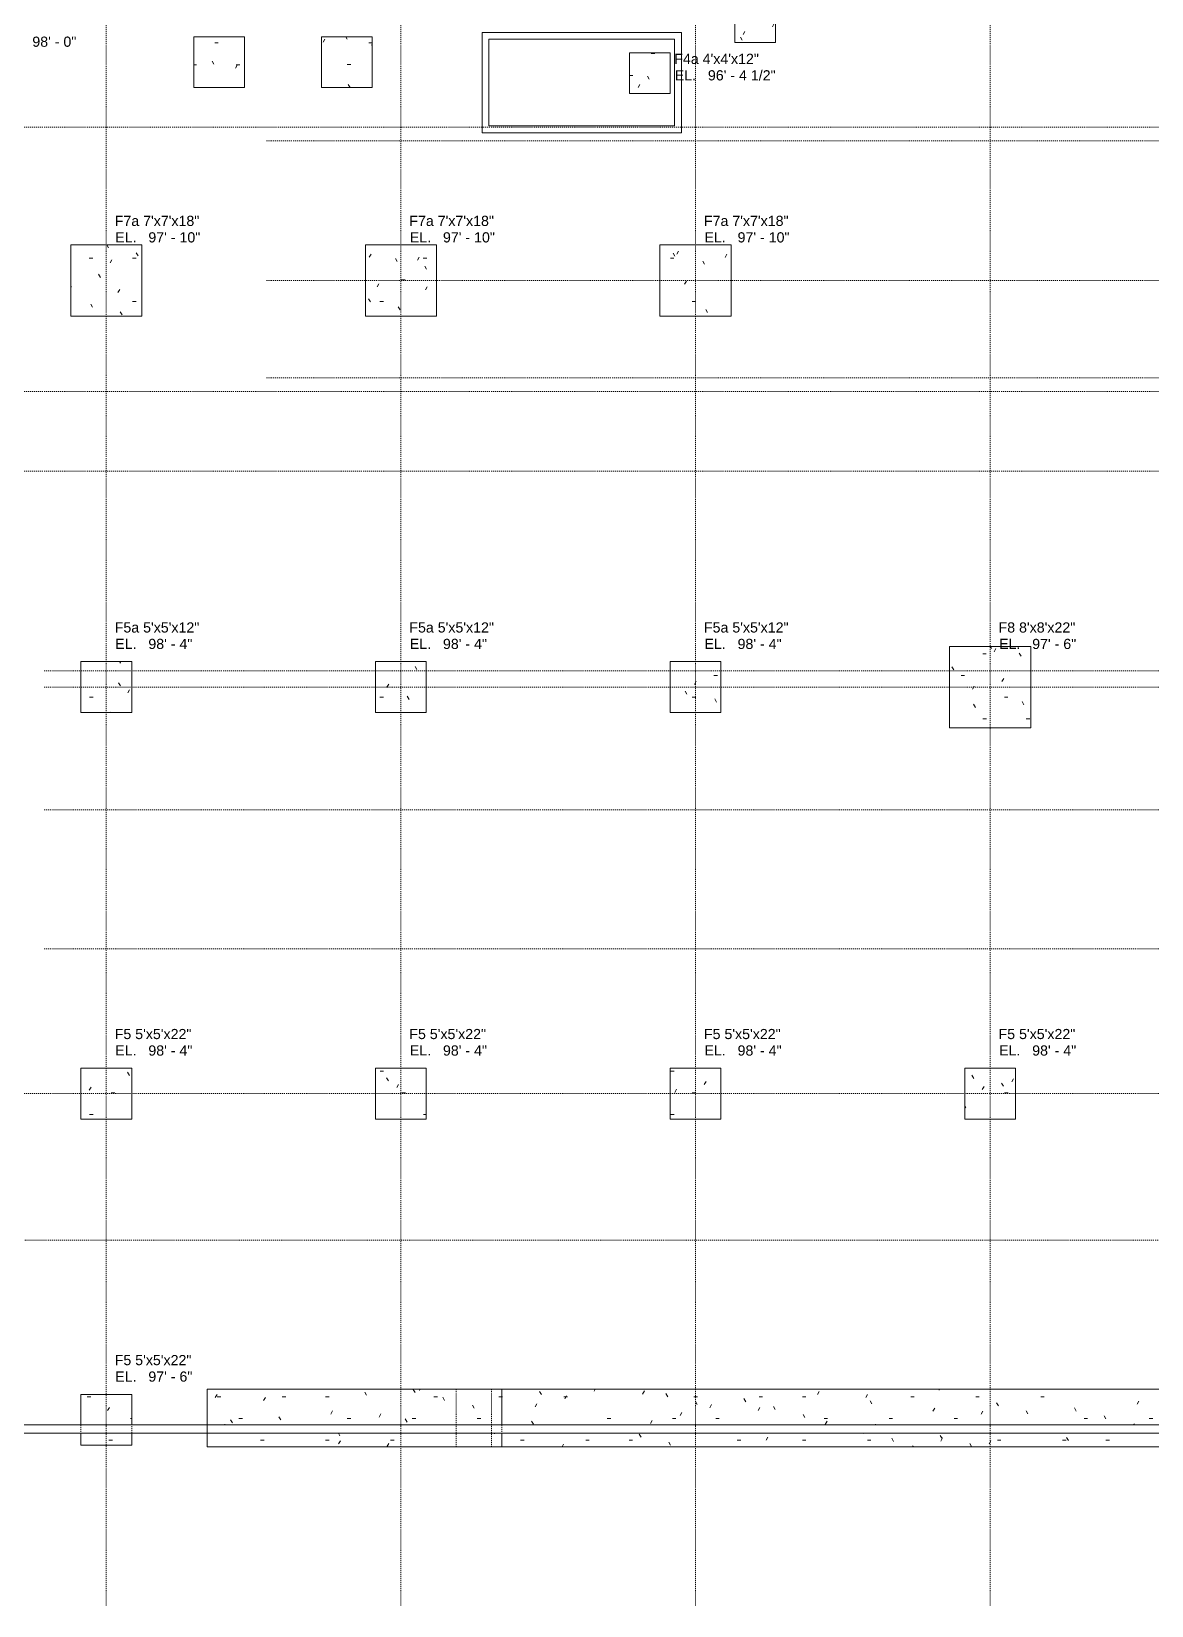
# Model space of a CAD drawing. Header units: feet. Extents: x -58 to 313, y -73 to 241.
# Drawn here: x 92.7 to 202.9, y -69.6 to 85.3 of the extents above; entities that cross this region are included whole.
import ezdxf

# ---------------------------------------------------------------- set-up
doc = ezdxf.new("R2010")
doc.units = ezdxf.units.FT
doc.header["$MEASUREMENT"] = 0
doc.linetypes.add('Dash', pattern=[0.020833, 0.010417, -0.010417])
doc.linetypes.add('Grid Line 1_2_', pattern=[0.072917, 0.041667, -0.010417, 0.010417, -0.010417])
for name, color, linetype, lineweight in [('A-WALL', 113, 'Continuous', 18), ('A-WALL-HDLN', 110, 'Dash', 18), ('S-FNDN', 250, 'Continuous', 18), ('S-FNDN-HDLN', 250, 'Dash', 9), ('S-FNDN-IDEN', 250, 'Continuous', 9), ('S-GRID', 1, 'Continuous', 9)]:
    doc.layers.add(name, color=color, linetype=linetype, lineweight=lineweight)
doc.styles.add('Arial', font='arial.ttf', dxfattribs={"height": 1})
doc.styles.add('Arial_1', font='arial.ttf', dxfattribs={"height": 0.015625})
pattern_1 = [(0, (0, 0), (8.533, 2.133), [0.352, -6.048, 0.352, -6.048, -34.133]), (0, (0, 0), (8.533, 2.133), [-12.8, 0.352, -12.448, 0.352, -6.048, -14.933]), (0, (0, 0), (8.533, 2.133), [-32, 0.352, -3.915, 0.352, -10.315]), (120, (3.2, 1.067), (-6.113732, 6.323295), [0.352, -6.048, 0.352, -6.048, -34.133]), (120, (3.2, 1.067), (-6.113732, 6.323295), [-12.8, 0.352, -12.448, 0.352, -6.048, -14.933]), (120, (3.2, 1.067), (-6.113732, 6.323295), [-32, 0.352, -3.915, 0.352, -10.315]), (240, (4.267, 5.333), (-2.419268, -8.456295), [0.352, -6.048, 0.352, -6.048, -34.133]), (240, (4.267, 5.333), (-2.419268, -8.456295), [-12.8, 0.352, -12.448, 0.352, -6.048, -14.933]), (240, (4.267, 5.333), (-2.419268, -8.456295), [-32, 0.352, -3.915, 0.352, -10.315])]

# ---------------------------------------------------------------- blocks, each defined once
blk = doc.blocks.new('Footing-Rectangular - F7a 7_x7_x18_-V2-Walls and Foundations Only')
at = {"layer": 'S-FNDN-HDLN', "linetype": 'Continuous'}
h = blk.add_hatch(dxfattribs=at)
h.set_pattern_fill('FP_6', color=256, style=0, pattern_type=2)
h.set_pattern_definition([(0, (-158.029, -60.768), (8.533, 2.133), [0.352, -6.048, 0.352, -6.048, -34.133]), (0, (-158.029, -60.768), (8.533, 2.133), [-12.8, 0.352, -12.448, 0.352, -6.048, -14.933]), (0, (-158.029, -60.768), (8.533, 2.133), [-32, 0.352, -3.915, 0.352, -10.315]), (120, (-154.829, -59.701), (-6.113732, 6.323295), [0.352, -6.048, 0.352, -6.048, -34.133]), (120, (-154.829, -59.701), (-6.113732, 6.323295), [-12.8, 0.352, -12.448, 0.352, -6.048, -14.933]), (120, (-154.829, -59.701), (-6.113732, 6.323295), [-32, 0.352, -3.915, 0.352, -10.315]), (240, (-153.762, -55.434), (-2.419268, -8.456295), [0.352, -6.048, 0.352, -6.048, -34.133]), (240, (-153.762, -55.434), (-2.419268, -8.456295), [-12.8, 0.352, -12.448, 0.352, -6.048, -14.933]), (240, (-153.762, -55.434), (-2.419268, -8.456295), [-32, 0.352, -3.915, 0.352, -10.315])])
h.paths.add_polyline_path([(-3.5, -3.5), (3.5, -3.5), (3.5, 3.5), (-3.5, 3.5)])
at = {"layer": 'S-FNDN'}
for p, q in [((3.5, 3.5), (-3.5, 3.5)), ((-3.5, 3.5), (-3.5, -3.5)), ((3.5, -3.5), (3.5, 3.5)), ((-3.5, -3.5), (3.5, -3.5))]:
    blk.add_line(p, q, dxfattribs=at)
blk = doc.blocks.new('Footing-Rectangular - F7a 7_x7_x18_-V3-Walls and Foundations Only')
at = {"layer": 'S-FNDN-HDLN', "linetype": 'Continuous'}
h = blk.add_hatch(dxfattribs=at)
h.set_pattern_fill('FP_7', color=256, style=0, pattern_type=2)
h.set_pattern_definition([(0, (-129.029, -60.768), (8.533, 2.133), [0.352, -6.048, 0.352, -6.048, -34.133]), (0, (-129.029, -60.768), (8.533, 2.133), [-12.8, 0.352, -12.448, 0.352, -6.048, -14.933]), (0, (-129.029, -60.768), (8.533, 2.133), [-32, 0.352, -3.915, 0.352, -10.315]), (120, (-125.829, -59.701), (-6.113732, 6.323295), [0.352, -6.048, 0.352, -6.048, -34.133]), (120, (-125.829, -59.701), (-6.113732, 6.323295), [-12.8, 0.352, -12.448, 0.352, -6.048, -14.933]), (120, (-125.829, -59.701), (-6.113732, 6.323295), [-32, 0.352, -3.915, 0.352, -10.315]), (240, (-124.762, -55.434), (-2.419268, -8.456295), [0.352, -6.048, 0.352, -6.048, -34.133]), (240, (-124.762, -55.434), (-2.419268, -8.456295), [-12.8, 0.352, -12.448, 0.352, -6.048, -14.933]), (240, (-124.762, -55.434), (-2.419268, -8.456295), [-32, 0.352, -3.915, 0.352, -10.315])])
h.paths.add_polyline_path([(-1.29, -3.5), (3.5, -3.5), (3.5, 3.5), (-3.5, 3.5), (-3.5, -3.5)])
at = {"layer": 'S-FNDN'}
for p, q in [((3.5, 3.5), (-3.5, 3.5)), ((-3.5, 3.5), (-3.5, -3.5)), ((3.5, -3.5), (3.5, 3.5)), ((-3.5, -3.5), (3.5, -3.5))]:
    blk.add_line(p, q, dxfattribs=at)
blk = doc.blocks.new('Footing-Rectangular - F7a 7_x7_x18_-V4-Walls and Foundations Only')
at = {"layer": 'S-FNDN-HDLN', "linetype": 'Continuous'}
h = blk.add_hatch(dxfattribs=at)
h.set_pattern_fill('FP_8', color=256, style=0, pattern_type=2)
h.set_pattern_definition([(0, (-100.029, -60.768), (8.533, 2.133), [0.352, -6.048, 0.352, -6.048, -34.133]), (0, (-100.029, -60.768), (8.533, 2.133), [-12.8, 0.352, -12.448, 0.352, -6.048, -14.933]), (0, (-100.029, -60.768), (8.533, 2.133), [-32, 0.352, -3.915, 0.352, -10.315]), (120, (-96.829, -59.701), (-6.113732, 6.323295), [0.352, -6.048, 0.352, -6.048, -34.133]), (120, (-96.829, -59.701), (-6.113732, 6.323295), [-12.8, 0.352, -12.448, 0.352, -6.048, -14.933]), (120, (-96.829, -59.701), (-6.113732, 6.323295), [-32, 0.352, -3.915, 0.352, -10.315]), (240, (-95.762, -55.434), (-2.419268, -8.456295), [0.352, -6.048, 0.352, -6.048, -34.133]), (240, (-95.762, -55.434), (-2.419268, -8.456295), [-12.8, 0.352, -12.448, 0.352, -6.048, -14.933]), (240, (-95.762, -55.434), (-2.419268, -8.456295), [-32, 0.352, -3.915, 0.352, -10.315])])
h.paths.add_polyline_path([(-3.5, -3.5), (3.5, -3.5), (3.5, 3.5), (-3.5, 3.5)])
at = {"layer": 'S-FNDN'}
for p, q in [((3.5, 3.5), (-3.5, 3.5)), ((-3.5, 3.5), (-3.5, -3.5)), ((3.5, -3.5), (3.5, 3.5)), ((-3.5, -3.5), (3.5, -3.5))]:
    blk.add_line(p, q, dxfattribs=at)
blk = doc.blocks.new('Footing-Rectangular - F5 5_x5_x22_-383717-Walls and Foundations Only')
at = {"layer": 'S-FNDN-HDLN', "linetype": 'Continuous'}
h = blk.add_hatch(dxfattribs=at)
h.set_pattern_fill('FP_12', color=256, style=0, pattern_type=2)
h.set_pattern_definition([(0, (-100.029, 19.232), (8.533, 2.133), [0.352, -6.048, 0.352, -6.048, -34.133]), (0, (-100.029, 19.232), (8.533, 2.133), [-12.8, 0.352, -12.448, 0.352, -6.048, -14.933]), (0, (-100.029, 19.232), (8.533, 2.133), [-32, 0.352, -3.915, 0.352, -10.315]), (120, (-96.829, 20.299), (-6.11373, 6.323295), [0.352, -6.048, 0.352, -6.048, -34.133]), (120, (-96.829, 20.299), (-6.11373, 6.323295), [-12.8, 0.352, -12.448, 0.352, -6.048, -14.933]), (120, (-96.829, 20.299), (-6.11373, 6.323295), [-32, 0.352, -3.915, 0.352, -10.315]), (240, (-95.762, 24.566), (-2.41927, -8.456295), [0.352, -6.048, 0.352, -6.048, -34.133]), (240, (-95.762, 24.566), (-2.41927, -8.456295), [-12.8, 0.352, -12.448, 0.352, -6.048, -14.933]), (240, (-95.762, 24.566), (-2.41927, -8.456295), [-32, 0.352, -3.915, 0.352, -10.315])])
h.paths.add_polyline_path([(-2.5, -2.5), (2.5, -2.5), (2.5, 2.5), (-2.5, 2.5)])
at = {"layer": 'S-FNDN'}
for p, q in [((2.5, 2.5), (-2.5, 2.5)), ((-2.5, 2.5), (-2.5, -2.5)), ((2.5, -2.5), (2.5, 2.5)), ((-2.5, -2.5), (2.5, -2.5))]:
    blk.add_line(p, q, dxfattribs=at)
blk = doc.blocks.new('Footing-Rectangular - F5 5_x5_x22_-V6-Walls and Foundations Only')
at = {"layer": 'S-FNDN-HDLN', "linetype": 'Continuous'}
h = blk.add_hatch(dxfattribs=at)
h.set_pattern_fill('FP_13', color=256, style=0, pattern_type=2)
h.set_pattern_definition([(0, (-129.029, 19.232), (8.533, 2.133), [0.352, -6.048, 0.352, -6.048, -34.133]), (0, (-129.029, 19.232), (8.533, 2.133), [-12.8, 0.352, -12.448, 0.352, -6.048, -14.933]), (0, (-129.029, 19.232), (8.533, 2.133), [-32, 0.352, -3.915, 0.352, -10.315]), (120, (-125.829, 20.299), (-6.113732, 6.323295), [0.352, -6.048, 0.352, -6.048, -34.133]), (120, (-125.829, 20.299), (-6.113732, 6.323295), [-12.8, 0.352, -12.448, 0.352, -6.048, -14.933]), (120, (-125.829, 20.299), (-6.113732, 6.323295), [-32, 0.352, -3.915, 0.352, -10.315]), (240, (-124.762, 24.566), (-2.419268, -8.456295), [0.352, -6.048, 0.352, -6.048, -34.133]), (240, (-124.762, 24.566), (-2.419268, -8.456295), [-12.8, 0.352, -12.448, 0.352, -6.048, -14.933]), (240, (-124.762, 24.566), (-2.419268, -8.456295), [-32, 0.352, -3.915, 0.352, -10.315])])
h.paths.add_polyline_path([(-1.29, -2.5), (2.5, -2.5), (2.5, 2.5), (-2.5, 2.5), (-2.5, -2.5)])
at = {"layer": 'S-FNDN'}
for p, q in [((2.5, 2.5), (-2.5, 2.5)), ((-2.5, 2.5), (-2.5, -2.5)), ((2.5, -2.5), (2.5, 2.5)), ((-2.5, -2.5), (2.5, -2.5))]:
    blk.add_line(p, q, dxfattribs=at)
blk = doc.blocks.new('Footing-Rectangular - F5 5_x5_x22_-V7-Walls and Foundations Only')
at = {"layer": 'S-FNDN-HDLN', "linetype": 'Continuous'}
h = blk.add_hatch(dxfattribs=at)
h.set_pattern_fill('FP_14', color=256, style=0, pattern_type=2)
h.set_pattern_definition([(0, (-158.029, 19.232), (8.533, 2.133), [0.352, -6.048, 0.352, -6.048, -34.133]), (0, (-158.029, 19.232), (8.533, 2.133), [-12.8, 0.352, -12.448, 0.352, -6.048, -14.933]), (0, (-158.029, 19.232), (8.533, 2.133), [-32, 0.352, -3.915, 0.352, -10.315]), (120, (-154.829, 20.299), (-6.113732, 6.323295), [0.352, -6.048, 0.352, -6.048, -34.133]), (120, (-154.829, 20.299), (-6.113732, 6.323295), [-12.8, 0.352, -12.448, 0.352, -6.048, -14.933]), (120, (-154.829, 20.299), (-6.113732, 6.323295), [-32, 0.352, -3.915, 0.352, -10.315]), (240, (-153.762, 24.566), (-2.419268, -8.456295), [0.352, -6.048, 0.352, -6.048, -34.133]), (240, (-153.762, 24.566), (-2.419268, -8.456295), [-12.8, 0.352, -12.448, 0.352, -6.048, -14.933]), (240, (-153.762, 24.566), (-2.419268, -8.456295), [-32, 0.352, -3.915, 0.352, -10.315])])
h.paths.add_polyline_path([(-2.5, -2.5), (2.5, -2.5), (2.5, 2.5), (-2.5, 2.5)])
at = {"layer": 'S-FNDN'}
for p, q in [((2.5, 2.5), (-2.5, 2.5)), ((-2.5, 2.5), (-2.5, -2.5)), ((2.5, -2.5), (2.5, 2.5)), ((-2.5, -2.5), (2.5, -2.5))]:
    blk.add_line(p, q, dxfattribs=at)
blk = doc.blocks.new('Footing-Rectangular - F5 5_x5_x22_-V8-Walls and Foundations Only')
at = {"layer": 'S-FNDN-HDLN', "linetype": 'Continuous'}
h = blk.add_hatch(dxfattribs=at)
h.set_pattern_fill('FP_15', color=256, style=0, pattern_type=2)
h.set_pattern_definition([(0, (-187.029, 19.232), (8.533, 2.133), [0.352, -6.048, 0.352, -6.048, -34.133]), (0, (-187.029, 19.232), (8.533, 2.133), [-12.8, 0.352, -12.448, 0.352, -6.048, -14.933]), (0, (-187.029, 19.232), (8.533, 2.133), [-32, 0.352, -3.915, 0.352, -10.315]), (120, (-183.829, 20.299), (-6.113732, 6.323295), [0.352, -6.048, 0.352, -6.048, -34.133]), (120, (-183.829, 20.299), (-6.113732, 6.323295), [-12.8, 0.352, -12.448, 0.352, -6.048, -14.933]), (120, (-183.829, 20.299), (-6.113732, 6.323295), [-32, 0.352, -3.915, 0.352, -10.315]), (240, (-182.762, 24.566), (-2.419268, -8.456295), [0.352, -6.048, 0.352, -6.048, -34.133]), (240, (-182.762, 24.566), (-2.419268, -8.456295), [-12.8, 0.352, -12.448, 0.352, -6.048, -14.933]), (240, (-182.762, 24.566), (-2.419268, -8.456295), [-32, 0.352, -3.915, 0.352, -10.315])])
h.paths.add_polyline_path([(-2.5, -2.5), (2.5, -2.5), (2.5, 2.5), (-2.5, 2.5)])
at = {"layer": 'S-FNDN'}
for p, q in [((2.5, 2.5), (-2.5, 2.5)), ((-2.5, 2.5), (-2.5, -2.5)), ((2.5, -2.5), (2.5, 2.5)), ((-2.5, -2.5), (2.5, -2.5))]:
    blk.add_line(p, q, dxfattribs=at)
blk = doc.blocks.new('Footing-Rectangular - F8 8_x8_x22_-V11-Walls and Foundations Only')
at = {"layer": 'S-FNDN-HDLN', "linetype": 'Continuous'}
h = blk.add_hatch(dxfattribs=at)
h.set_pattern_fill('FP_18', color=256, style=0, pattern_type=2)
h.set_pattern_definition([(0, (-187.029, -20.768), (8.533, 2.133), [0.352, -6.048, 0.352, -6.048, -34.133]), (0, (-187.029, -20.768), (8.533, 2.133), [-12.8, 0.352, -12.448, 0.352, -6.048, -14.933]), (0, (-187.029, -20.768), (8.533, 2.133), [-32, 0.352, -3.915, 0.352, -10.315]), (120, (-183.829, -19.701), (-6.113732, 6.323295), [0.352, -6.048, 0.352, -6.048, -34.133]), (120, (-183.829, -19.701), (-6.113732, 6.323295), [-12.8, 0.352, -12.448, 0.352, -6.048, -14.933]), (120, (-183.829, -19.701), (-6.113732, 6.323295), [-32, 0.352, -3.915, 0.352, -10.315]), (240, (-182.762, -15.434), (-2.419268, -8.456295), [0.352, -6.048, 0.352, -6.048, -34.133]), (240, (-182.762, -15.434), (-2.419268, -8.456295), [-12.8, 0.352, -12.448, 0.352, -6.048, -14.933]), (240, (-182.762, -15.434), (-2.419268, -8.456295), [-32, 0.352, -3.915, 0.352, -10.315])])
h.paths.add_polyline_path([(-4, -4), (4, -4), (4, 4), (-4, 4)])
at = {"layer": 'S-FNDN'}
for p, q in [((4, 4), (-4, 4)), ((-4, 4), (-4, -4)), ((4, -4), (4, 4)), ((-4, -4), (4, -4))]:
    blk.add_line(p, q, dxfattribs=at)
blk = doc.blocks.new('Footing-Rectangular - F5a 5_x5_x12_-V12-Walls and Foundations Only')
at = {"layer": 'S-FNDN-HDLN', "linetype": 'Continuous'}
h = blk.add_hatch(dxfattribs=at)
h.set_pattern_fill('FP_19', color=256, style=0, pattern_type=2)
h.set_pattern_definition([(0, (-158.029, -20.768), (8.533, 2.133), [0.352, -6.048, 0.352, -6.048, -34.133]), (0, (-158.029, -20.768), (8.533, 2.133), [-12.8, 0.352, -12.448, 0.352, -6.048, -14.933]), (0, (-158.029, -20.768), (8.533, 2.133), [-32, 0.352, -3.915, 0.352, -10.315]), (120, (-154.829, -19.701), (-6.113732, 6.323295), [0.352, -6.048, 0.352, -6.048, -34.133]), (120, (-154.829, -19.701), (-6.113732, 6.323295), [-12.8, 0.352, -12.448, 0.352, -6.048, -14.933]), (120, (-154.829, -19.701), (-6.113732, 6.323295), [-32, 0.352, -3.915, 0.352, -10.315]), (240, (-153.762, -15.434), (-2.419268, -8.456295), [0.352, -6.048, 0.352, -6.048, -34.133]), (240, (-153.762, -15.434), (-2.419268, -8.456295), [-12.8, 0.352, -12.448, 0.352, -6.048, -14.933]), (240, (-153.762, -15.434), (-2.419268, -8.456295), [-32, 0.352, -3.915, 0.352, -10.315])])
h.paths.add_polyline_path([(-2.5, -2.5), (2.5, -2.5), (2.5, 2.5), (-2.5, 2.5)])
at = {"layer": 'S-FNDN'}
for p, q in [((2.5, 2.5), (-2.5, 2.5)), ((-2.5, 2.5), (-2.5, -2.5)), ((2.5, -2.5), (2.5, 2.5)), ((-2.5, -2.5), (2.5, -2.5))]:
    blk.add_line(p, q, dxfattribs=at)
blk = doc.blocks.new('Footing-Rectangular - F5a 5_x5_x12_-V13-Walls and Foundations Only')
at = {"layer": 'S-FNDN-HDLN', "linetype": 'Continuous'}
h = blk.add_hatch(dxfattribs=at)
h.set_pattern_fill('FP_20', color=256, style=0, pattern_type=2)
h.set_pattern_definition([(0, (-129.029, -20.768), (8.533, 2.133), [0.352, -6.048, 0.352, -6.048, -34.133]), (0, (-129.029, -20.768), (8.533, 2.133), [-12.8, 0.352, -12.448, 0.352, -6.048, -14.933]), (0, (-129.029, -20.768), (8.533, 2.133), [-32, 0.352, -3.915, 0.352, -10.315]), (120, (-125.829, -19.701), (-6.113732, 6.323295), [0.352, -6.048, 0.352, -6.048, -34.133]), (120, (-125.829, -19.701), (-6.113732, 6.323295), [-12.8, 0.352, -12.448, 0.352, -6.048, -14.933]), (120, (-125.829, -19.701), (-6.113732, 6.323295), [-32, 0.352, -3.915, 0.352, -10.315]), (240, (-124.762, -15.434), (-2.419268, -8.456295), [0.352, -6.048, 0.352, -6.048, -34.133]), (240, (-124.762, -15.434), (-2.419268, -8.456295), [-12.8, 0.352, -12.448, 0.352, -6.048, -14.933]), (240, (-124.762, -15.434), (-2.419268, -8.456295), [-32, 0.352, -3.915, 0.352, -10.315])])
h.paths.add_polyline_path([(-1.29, -2.5), (2.5, -2.5), (2.5, 2.5), (-2.5, 2.5), (-2.5, -2.5)])
at = {"layer": 'S-FNDN'}
for p, q in [((2.5, 2.5), (-2.5, 2.5)), ((-2.5, 2.5), (-2.5, -2.5)), ((2.5, -2.5), (2.5, 2.5)), ((-2.5, -2.5), (2.5, -2.5))]:
    blk.add_line(p, q, dxfattribs=at)
blk = doc.blocks.new('Footing-Rectangular - F5a 5_x5_x12_-V14-Walls and Foundations Only')
at = {"layer": 'S-FNDN-HDLN', "linetype": 'Continuous'}
h = blk.add_hatch(dxfattribs=at)
h.set_pattern_fill('FP_21', color=256, style=0, pattern_type=2)
h.set_pattern_definition([(0, (-100.029, -20.768), (8.533, 2.133), [0.352, -6.048, 0.352, -6.048, -34.133]), (0, (-100.029, -20.768), (8.533, 2.133), [-12.8, 0.352, -12.448, 0.352, -6.048, -14.933]), (0, (-100.029, -20.768), (8.533, 2.133), [-32, 0.352, -3.915, 0.352, -10.315]), (120, (-96.829, -19.701), (-6.11373, 6.323295), [0.352, -6.048, 0.352, -6.048, -34.133]), (120, (-96.829, -19.701), (-6.11373, 6.323295), [-12.8, 0.352, -12.448, 0.352, -6.048, -14.933]), (120, (-96.829, -19.701), (-6.11373, 6.323295), [-32, 0.352, -3.915, 0.352, -10.315]), (240, (-95.762, -15.434), (-2.41927, -8.456295), [0.352, -6.048, 0.352, -6.048, -34.133]), (240, (-95.762, -15.434), (-2.41927, -8.456295), [-12.8, 0.352, -12.448, 0.352, -6.048, -14.933]), (240, (-95.762, -15.434), (-2.41927, -8.456295), [-32, 0.352, -3.915, 0.352, -10.315])])
h.paths.add_polyline_path([(-2.5, -2.5), (2.5, -2.5), (2.5, 2.5), (-2.5, 2.5)])
at = {"layer": 'S-FNDN'}
for p, q in [((2.5, 2.5), (-2.5, 2.5)), ((-2.5, 2.5), (-2.5, -2.5)), ((2.5, -2.5), (2.5, 2.5)), ((-2.5, -2.5), (2.5, -2.5))]:
    blk.add_line(p, q, dxfattribs=at)
blk = doc.blocks.new('Footing-Rectangular - F4a 4_x4_x12_-V34-Walls and Foundations Only')
at = {"layer": 'S-FNDN-HDLN', "linetype": 'Continuous'}
h = blk.add_hatch(dxfattribs=at)
h.set_pattern_fill('FP_46', color=256, style=0, pattern_type=2)
h.set_pattern_definition([(0, (-163.892, -86.183), (8.533, 2.133), [0.352, -6.048, 0.352, -6.048, -34.133]), (0, (-163.892, -86.183), (8.533, 2.133), [-12.8, 0.352, -12.448, 0.352, -6.048, -14.933]), (0, (-163.892, -86.183), (8.533, 2.133), [-32, 0.352, -3.915, 0.352, -10.315]), (120, (-160.692, -85.117), (-6.113732, 6.323295), [0.352, -6.048, 0.352, -6.048, -34.133]), (120, (-160.692, -85.117), (-6.113732, 6.323295), [-12.8, 0.352, -12.448, 0.352, -6.048, -14.933]), (120, (-160.692, -85.117), (-6.113732, 6.323295), [-32, 0.352, -3.915, 0.352, -10.315]), (240, (-159.625, -80.85), (-2.419268, -8.456295), [0.352, -6.048, 0.352, -6.048, -34.133]), (240, (-159.625, -80.85), (-2.419268, -8.456295), [-12.8, 0.352, -12.448, 0.352, -6.048, -14.933]), (240, (-159.625, -80.85), (-2.419268, -8.456295), [-32, 0.352, -3.915, 0.352, -10.315])])
h.paths.add_polyline_path([(2, -2), (2, 1.08), (-2, 1.08), (-2, -2)])
h.paths.add_polyline_path([(-2, 1.74), (2, 1.74), (2, 2), (-2, 2)])
at = {"layer": 'S-FNDN'}
for p, q in [((2, 2), (-2, 2)), ((-2, 2), (-2, 1.74)), ((2, 1.74), (2, 2)), ((-2, 1.08), (-2, -2)), ((2, -2), (2, 1.08)), ((-2, -2), (2, -2))]:
    blk.add_line(p, q, dxfattribs=at)
at = {"layer": 'S-FNDN-HDLN'}
for p, q in [((-2, 1.74), (-2, 1.08)), ((2, 1.08), (2, 1.74))]:
    blk.add_line(p, q, dxfattribs=at)
blk = doc.blocks.new('Footing-Rectangular - F4a 4_x4_x12_-V35-Walls and Foundations Only')
at = {"layer": 'S-FNDN-HDLN', "linetype": 'Continuous'}
h = blk.add_hatch(dxfattribs=at)
h.set_pattern_fill('FP_47', color=256, style=0, pattern_type=2)
h.set_pattern_definition([(0, (-153.523, -81.165), (8.533, 2.133), [0.352, -6.048, 0.352, -6.048, -34.133]), (0, (-153.523, -81.165), (8.533, 2.133), [-12.8, 0.352, -12.448, 0.352, -6.048, -14.933]), (0, (-153.523, -81.165), (8.533, 2.133), [-32, 0.352, -3.915, 0.352, -10.315]), (120, (-150.323, -80.098), (-6.113732, 6.323295), [0.352, -6.048, 0.352, -6.048, -34.133]), (120, (-150.323, -80.098), (-6.113732, 6.323295), [-12.8, 0.352, -12.448, 0.352, -6.048, -14.933]), (120, (-150.323, -80.098), (-6.113732, 6.323295), [-32, 0.352, -3.915, 0.352, -10.315]), (240, (-149.256, -75.832), (-2.419268, -8.456295), [0.352, -6.048, 0.352, -6.048, -34.133]), (240, (-149.256, -75.832), (-2.419268, -8.456295), [-12.8, 0.352, -12.448, 0.352, -6.048, -14.933]), (240, (-149.256, -75.832), (-2.419268, -8.456295), [-32, 0.352, -3.915, 0.352, -10.315])])
h.paths.add_polyline_path([(-2, -2), (2, -2), (2, 2), (-2, 2)])
at = {"layer": 'S-FNDN'}
for p, q in [((2, 2), (-2, 2)), ((-2, 2), (-2, -2)), ((2, -2), (2, 2)), ((-2, -2), (2, -2))]:
    blk.add_line(p, q, dxfattribs=at)
blk = doc.blocks.new('Footing-Rectangular - F5a 5_x5_x12_-V36-Walls and Foundations Only')
at = {"layer": 'S-FNDN-HDLN', "linetype": 'Continuous'}
h = blk.add_hatch(dxfattribs=at)
h.set_pattern_fill('FP_48', color=256, style=0, pattern_type=2)
h.set_pattern_definition([(0, (-123.696, -82.245), (8.533, 2.133), [0.352, -6.048, 0.352, -6.048, -34.133]), (0, (-123.696, -82.245), (8.533, 2.133), [-12.8, 0.352, -12.448, 0.352, -6.048, -14.933]), (0, (-123.696, -82.245), (8.533, 2.133), [-32, 0.352, -3.915, 0.352, -10.315]), (120, (-120.496, -81.178), (-6.113732, 6.323295), [0.352, -6.048, 0.352, -6.048, -34.133]), (120, (-120.496, -81.178), (-6.113732, 6.323295), [-12.8, 0.352, -12.448, 0.352, -6.048, -14.933]), (120, (-120.496, -81.178), (-6.113732, 6.323295), [-32, 0.352, -3.915, 0.352, -10.315]), (240, (-119.429, -76.911), (-2.419268, -8.456295), [0.352, -6.048, 0.352, -6.048, -34.133]), (240, (-119.429, -76.911), (-2.419268, -8.456295), [-12.8, 0.352, -12.448, 0.352, -6.048, -14.933]), (240, (-119.429, -76.911), (-2.419268, -8.456295), [-32, 0.352, -3.915, 0.352, -10.315])])
h.paths.add_polyline_path([(-2.5, -2.5), (2.5, -2.5), (2.5, 2.5), (-2.5, 2.5), (-2.5, 2)])
at = {"layer": 'S-FNDN'}
for p, q in [((2.5, 2.5), (-2.5, 2.5)), ((-2.5, 2.5), (-2.5, -2.5)), ((2.5, -2.5), (2.5, 2.5)), ((-2.5, -2.5), (2.5, -2.5))]:
    blk.add_line(p, q, dxfattribs=at)
blk = doc.blocks.new('Footing-Rectangular - F5a 5_x5_x12_-V37-Walls and Foundations Only')
at = {"layer": 'S-FNDN-HDLN', "linetype": 'Continuous'}
h = blk.add_hatch(dxfattribs=at)
h.set_pattern_fill('FP_49', color=256, style=0, pattern_type=2)
h.set_pattern_definition([(0, (-111.151, -82.249), (8.533, 2.133), [0.352, -6.048, 0.352, -6.048, -34.133]), (0, (-111.151, -82.249), (8.533, 2.133), [-12.8, 0.352, -12.448, 0.352, -6.048, -14.933]), (0, (-111.151, -82.249), (8.533, 2.133), [-32, 0.352, -3.915, 0.352, -10.315]), (120, (-107.951, -81.182), (-6.113732, 6.323295), [0.352, -6.048, 0.352, -6.048, -34.133]), (120, (-107.951, -81.182), (-6.113732, 6.323295), [-12.8, 0.352, -12.448, 0.352, -6.048, -14.933]), (120, (-107.951, -81.182), (-6.113732, 6.323295), [-32, 0.352, -3.915, 0.352, -10.315]), (240, (-106.885, -76.915), (-2.419268, -8.456295), [0.352, -6.048, 0.352, -6.048, -34.133]), (240, (-106.885, -76.915), (-2.419268, -8.456295), [-12.8, 0.352, -12.448, 0.352, -6.048, -14.933]), (240, (-106.885, -76.915), (-2.419268, -8.456295), [-32, 0.352, -3.915, 0.352, -10.315])])
h.paths.add_polyline_path([(-2.5, -2.5), (2.5, -2.5), (2.5, 2.5), (-2.5, 2.5), (-2.5, 2)])
at = {"layer": 'S-FNDN'}
for p, q in [((2.5, 2.5), (-2.5, 2.5)), ((-2.5, 2.5), (-2.5, -2.5)), ((2.5, -2.5), (2.5, 2.5)), ((-2.5, -2.5), (2.5, -2.5))]:
    blk.add_line(p, q, dxfattribs=at)
blk = doc.blocks.new('Structural Foundations 6 - Structural Foundations 6-495418-Walls and Foundations Only')
at = {"layer": 'S-FNDN-HDLN'}
for p, q in [((134.48, -48.32), (134.48, -53.98)), ((137.95, -48.32), (137.95, -53.98))]:
    blk.add_line(p, q, dxfattribs=at)
blk = doc.blocks.new('Structural Foundation Tag with Elevation - Single Line-386882-Walls and Foundations Only')
at = {"layer": 'S-FNDN-IDEN', "insert": (0.0138, 0.0742), "char_height": 0.01562, "width": 0.039716, "attachment_point": 1, "style": 'Arial_1'}
blk.add_mtext('EL.', dxfattribs=at)
blk = doc.blocks.new('Structural Foundation Tag with Elevation Small Footings - Single Line-401647-Walls and Foundations Only')
at = {"layer": 'S-FNDN-IDEN', "insert": (0.0138, 0.039), "char_height": 0.01562, "width": 0.039716, "attachment_point": 1, "style": 'Arial_1'}
blk.add_mtext('EL.', dxfattribs=at)

msp = doc.modelspace()

# ---------------------------------------------------------------- hatches: boundary and pattern name
at = {"layer": 'S-FNDN', "lineweight": 9}
h = msp.add_hatch(dxfattribs=at)
h.set_pattern_fill('FP_2', color=256, style=0, pattern_type=2)
h.set_pattern_definition(pattern_1)
h.paths.add_polyline_path([(102.53, -53.82), (102.53, -52.65), (97.53, -52.65), (97.53, -53.82)])
h.paths.add_polyline_path([(102.53, -51.82), (102.53, -48.82), (97.53, -48.82), (97.53, -51.82)])
h = msp.add_hatch(dxfattribs=at)
h.set_pattern_fill('FP_2', color=256, style=0, pattern_type=2)
h.set_pattern_definition(pattern_1)
h.paths.add_polyline_path([(138.95, -53.98), (138.95, -52.65), (109.95, -52.65), (109.95, -53.98), (127.74, -53.98)])
h.paths.add_polyline_path([(138.95, -51.82), (138.95, -48.32), (109.95, -48.32), (109.95, -51.82), (127.74, -51.82)])
h = msp.add_hatch(dxfattribs=at)
h.set_pattern_fill('FP_2', color=256, style=0, pattern_type=2)
h.set_pattern_definition(pattern_1)
h.paths.add_polyline_path([(237.11, -53.98), (237.11, -52.65), (138.95, -52.65), (138.95, -53.98), (229.69, -53.98)])
h.paths.add_polyline_path([(237.11, -51.82), (237.11, -48.32), (138.95, -48.32), (138.95, -51.82), (229.69, -51.82)])

# ---------------------------------------------------------------- linework, layer by layer
at = {"layer": 'A-WALL'}
for p, q in [((137.03, 75.3), (137.03, 85.16)), ((137.03, 85.16), (156.64, 85.16)), ((137.7, 84.5), (137.7, 75.97)), ((155.97, 84.5), (137.7, 84.5)), ((155.97, 75.97), (155.97, 84.5)), ((156.64, 85.16), (156.64, 75.3)), ((137.7, 75.97), (155.97, 75.97)), ((156.64, 75.3), (137.03, 75.3)), ((239.53, -52.65), (71.03, -52.65)), ((71.86, -51.82), (238.7, -51.82)), ((109.95, -51.82), (109.95, -52.65))]:
    msp.add_line(p, q, dxfattribs=at)
at = {"layer": 'A-WALL-HDLN'}
msp.add_line((138.95, -51.82), (138.95, -52.65), dxfattribs=at)
at = {"layer": 'S-FNDN'}
for p, q in [((102.53, -48.82), (97.53, -48.82)), ((97.53, -48.82), (97.53, -51.82)), ((102.53, -51.82), (102.53, -48.82)), ((109.95, -51.82), (109.95, -48.32)), ((237.11, -48.32), (109.95, -48.32)), ((138.95, -48.32), (138.95, -51.82)), ((97.53, -52.65), (97.53, -53.82)), ((102.53, -53.82), (102.53, -52.65)), ((109.95, -53.98), (109.95, -52.65)), ((138.95, -52.65), (138.95, -53.98)), ((97.53, -53.82), (102.53, -53.82)), ((109.95, -53.98), (241.11, -53.98))]:
    msp.add_line(p, q, dxfattribs=at)
at = {"layer": 'S-FNDN-HDLN'}
for p, q in [((97.53, -51.82), (97.53, -52.65)), ((102.53, -52.65), (102.53, -51.82)), ((138.95, -51.82), (138.95, -52.65))]:
    msp.add_line(p, q, dxfattribs=at)
at = {"layer": 'S-GRID', "linetype": 'Grid Line 1_2_'}
for p, q in [((100.03, -69.6), (100.03, 238.09)), ((129.03, -69.6), (129.03, 238.09)), ((158.03, -69.6), (158.03, 238.09)), ((187.03, -69.6), (187.03, 238.09)), ((69.3, 75.85), (307.1, 75.85)), ((115.81, 74.52), (307.1, 74.52)), ((115.81, 60.77), (309.76, 60.77)), ((115.81, 51.18), (307.1, 51.18)), ((69.3, 49.85), (307.1, 49.85)), ((69.3, 42.02), (309.76, 42.02)), ((93.92, 22.35), (307.1, 22.35)), ((93.92, 20.77), (307.1, 20.77)), ((93.92, 8.68), (309.76, 8.68)), ((93.92, -4.98), (309.76, -4.98)), ((-54.28, -19.23), (309.76, -19.23)), ((309.76, -33.65), (-54.28, -33.65)), ((-54.28, -52.65), (309.76, -52.65))]:
    msp.add_line(p, q, dxfattribs=at)

# ---------------------------------------------------------------- block references
at = {"layer": 'S-FNDN-HDLN'}
for name, p in [('Footing-Rectangular - F4a 4_x4_x12_-V34-Walls and Foundations Only', (163.89, 86.18)), ('Footing-Rectangular - F5a 5_x5_x12_-V37-Walls and Foundations Only', (111.15, 82.25)), ('Footing-Rectangular - F5a 5_x5_x12_-V36-Walls and Foundations Only', (123.7, 82.24)), ('Footing-Rectangular - F4a 4_x4_x12_-V35-Walls and Foundations Only', (153.52, 81.17)), ('Footing-Rectangular - F7a 7_x7_x18_-V4-Walls and Foundations Only', (100.03, 60.77)), ('Footing-Rectangular - F7a 7_x7_x18_-V3-Walls and Foundations Only', (129.03, 60.77)), ('Footing-Rectangular - F7a 7_x7_x18_-V2-Walls and Foundations Only', (158.03, 60.77)), ('Footing-Rectangular - F5a 5_x5_x12_-V14-Walls and Foundations Only', (100.03, 20.77)), ('Footing-Rectangular - F5a 5_x5_x12_-V13-Walls and Foundations Only', (129.03, 20.77)), ('Footing-Rectangular - F5a 5_x5_x12_-V12-Walls and Foundations Only', (158.03, 20.77)), ('Footing-Rectangular - F8 8_x8_x22_-V11-Walls and Foundations Only', (187.03, 20.77)), ('Footing-Rectangular - F5 5_x5_x22_-383717-Walls and Foundations Only', (100.03, -19.23)), ('Footing-Rectangular - F5 5_x5_x22_-V6-Walls and Foundations Only', (129.03, -19.23)), ('Footing-Rectangular - F5 5_x5_x22_-V7-Walls and Foundations Only', (158.03, -19.23)), ('Footing-Rectangular - F5 5_x5_x22_-V8-Walls and Foundations Only', (187.03, -19.23)), ('Structural Foundations 6 - Structural Foundations 6-495418-Walls and Foundations Only', (0, 0))]:
    msp.add_blockref(name, p, dxfattribs=at)
at = {"layer": 'S-FNDN-IDEN', "xscale": 63.99999999999997, "yscale": 63.99999999999997, "zscale": 63.99999999999997}
for name, p in [('Structural Foundation Tag with Elevation Small Footings - Single Line-401647-Walls and Foundations Only', (155.11, 78.96)), ('Structural Foundation Tag with Elevation - Single Line-386882-Walls and Foundations Only', (100.03, 60.77)), ('Structural Foundation Tag with Elevation - Single Line-386882-Walls and Foundations Only', (129.03, 60.77)), ('Structural Foundation Tag with Elevation - Single Line-386882-Walls and Foundations Only', (158.03, 60.77)), ('Structural Foundation Tag with Elevation - Single Line-386882-Walls and Foundations Only', (100.03, 20.77)), ('Structural Foundation Tag with Elevation - Single Line-386882-Walls and Foundations Only', (129.03, 20.77)), ('Structural Foundation Tag with Elevation - Single Line-386882-Walls and Foundations Only', (158.03, 20.77)), ('Structural Foundation Tag with Elevation - Single Line-386882-Walls and Foundations Only', (187.03, 20.77)), ('Structural Foundation Tag with Elevation - Single Line-386882-Walls and Foundations Only', (100.03, -19.23)), ('Structural Foundation Tag with Elevation - Single Line-386882-Walls and Foundations Only', (129.03, -19.23)), ('Structural Foundation Tag with Elevation - Single Line-386882-Walls and Foundations Only', (158.03, -19.23)), ('Structural Foundation Tag with Elevation - Single Line-386882-Walls and Foundations Only', (187.03, -19.23)), ('Structural Foundation Tag with Elevation - Single Line-386882-Walls and Foundations Only', (100.03, -51.32))]:
    msp.add_blockref(name, p, dxfattribs=at)

# ---------------------------------------------------------------- texts
at = {"layer": 'S-FNDN-IDEN', "char_height": 1, "attachment_point": 1, "style": 'Arial'}
for s, insert, width in [('98\' - 0"', (92.75, 84.76), 5.2688), ('F4a 4\'x4\'x12"', (155.94, 83.07), 10.1), ('96\' - 4 1/2"', (159.25, 81.45), 8.0968), ('F7a 7\'x7\'x18"', (100.86, 67.13), 10.1), ('F7a 7\'x7\'x18"', (129.86, 67.13), 10.1), ('F7a 7\'x7\'x18"', (158.86, 67.13), 10.1), ('97\' - 10"', (104.17, 65.51), 6.2115), ('97\' - 10"', (133.17, 65.51), 6.2115), ('97\' - 10"', (162.17, 65.51), 6.2115), ('F5a 5\'x5\'x12"', (100.86, 27.13), 10.1), ('F5a 5\'x5\'x12"', (129.86, 27.13), 10.1), ('F5a 5\'x5\'x12"', (158.86, 27.13), 10.1), ('F8 8\'x8\'x22"', (187.86, 27.13), 9.1573), ('98\' - 4"', (104.17, 25.51), 5.2688), ('98\' - 4"', (133.17, 25.51), 5.2688), ('98\' - 4"', (162.17, 25.51), 5.2688), ('97\' - 6"', (191.17, 25.51), 5.2688), ('F5 5\'x5\'x22"', (100.86, -12.87), 9.1573), ('F5 5\'x5\'x22"', (129.86, -12.87), 9.1573), ('F5 5\'x5\'x22"', (158.86, -12.87), 9.1573), ('F5 5\'x5\'x22"', (187.86, -12.87), 9.1573), ('98\' - 4"', (104.17, -14.49), 5.2688), ('98\' - 4"', (133.17, -14.49), 5.2688), ('98\' - 4"', (162.17, -14.49), 5.2688), ('98\' - 4"', (191.17, -14.49), 5.2688), ('F5 5\'x5\'x22"', (100.86, -44.95), 9.1573), ('97\' - 6"', (104.17, -46.57), 5.2688)]:
    msp.add_mtext(s, dxfattribs=dict(at, insert=insert, width=width))

doc.saveas('drawing.dxf')
